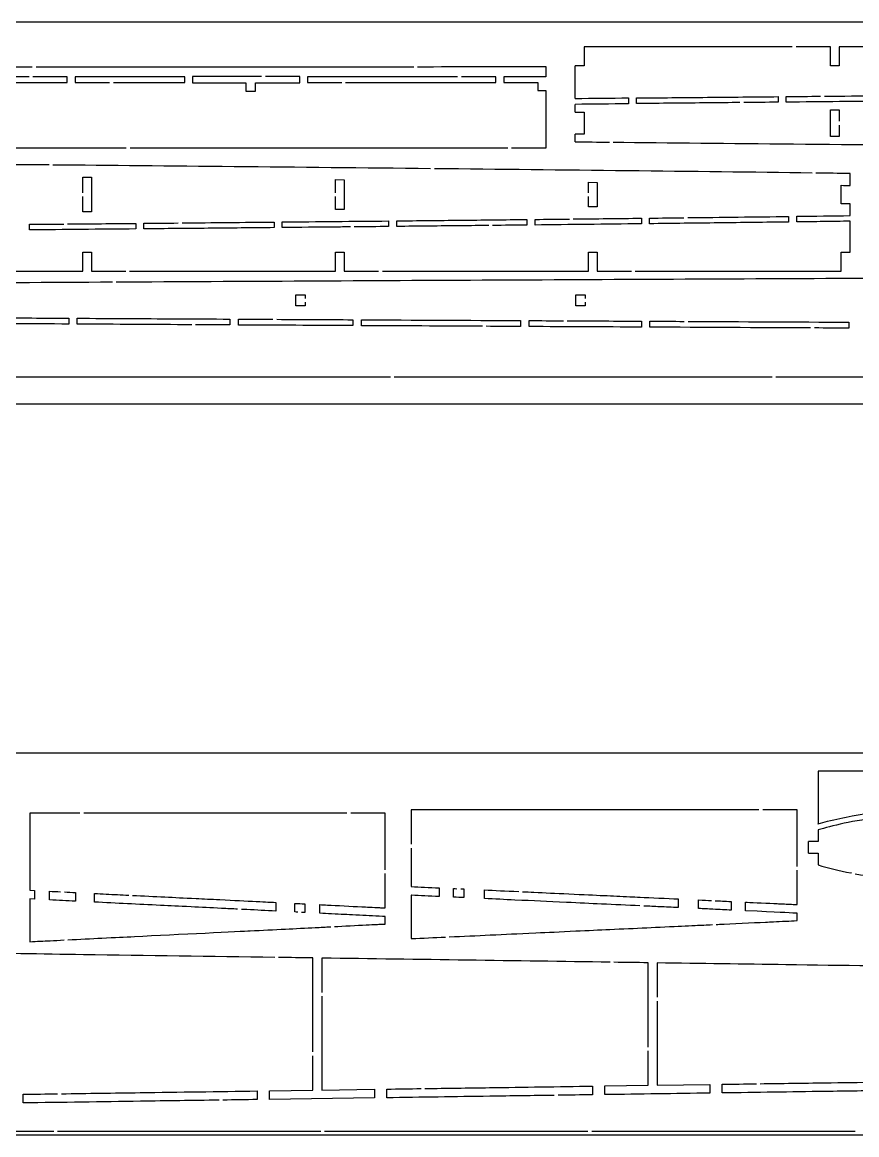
# Model space of a CAD drawing. Header units: millimetres. Extents: x -769 to 745, y -600 to 149.
# Drawn here: x -279.3 to -60.6, y -143 to 148.6 of the extents above; entities that cross this region are included whole.
import ezdxf

# ---------------------------------------------------------------- set-up
doc = ezdxf.new("R2010")
doc.units = ezdxf.units.MM
doc.header["$MEASUREMENT"] = 0
doc.layers.add('90X10', color=1, linetype='Continuous')

msp = doc.modelspace()

# ---------------------------------------------------------------- linework, layer by layer
for p, q in [((-77.51, 142.2), (-132.04, 142.2)), ((-132.04, 142.2), (-132.04, 137.2)), ((-67.51, 142.2), (-76.51, 142.2)), ((-67.51, 137.2), (-67.51, 142.2)), ((-11.25, 142.2), (-65.17, 142.2)), ((-65.17, 142.2), (-65.17, 137.2)), ((-132.04, 137.2), (-134.42, 137.2)), ((-134.42, 128.64), (-134.42, 137.2)), ((-65.17, 137.2), (-67.51, 137.2)), ((-267.51, 132.84), (-267.51, 134.32)), ((-265.39, 134.32), (-265.39, 132.84)), ((-236.67, 132.84), (-236.67, 134.32)), ((-234.67, 134.44), (-234.67, 132.72)), ((-206.55, 132.71), (-206.55, 134.43)), ((-204.55, 134.31), (-204.55, 132.83)), ((-155.21, 132.82), (-155.21, 134.31)), ((-142.05, 134.31), (-153.09, 134.31)), ((-153.09, 134.31), (-153.09, 132.82)), ((-142.05, 136.98), (-142.05, 134.31)), ((-220.67, 132.71), (-220.67, 130.58)), ((-218.16, 130.58), (-218.16, 132.71)), ((-218.16, 132.71), (-206.55, 132.71)), ((-153.09, 132.82), (-144.19, 132.82)), ((-144.19, 132.82), (-144.19, 130.7)), ((-220.67, 130.58), (-218.16, 130.58)), ((-144.19, 130.7), (-142.05, 130.7)), ((-142.05, 130.7), (-142.05, 115.58)), ((-120.4, 128.78), (-120.4, 127.23)), ((-118.31, 127.29), (-118.31, 128.76)), ((-81.21, 129.12), (-81.21, 127.65)), ((-79.09, 127.67), (-79.09, 129.14)), ((-134.42, 125.05), (-134.42, 127.09)), ((-67.47, 125.66), (-65.21, 125.68)), ((-67.47, 118.71), (-67.47, 125.66)), ((-65.21, 125.68), (-65.21, 122.68)), ((-132.04, 125.07), (-132.04, 119.29)), ((-65.21, 121.68), (-65.21, 118.69)), ((-134.42, 117.27), (-134.42, 119.31)), ((-65.21, 118.69), (-67.47, 118.71)), ((-252.05, 115.58), (-351.05, 115.58)), ((-152.05, 115.58), (-251.05, 115.58)), ((-142.05, 115.58), (-151.05, 115.58)), ((-263.42, 107.99), (-261.16, 107.97)), ((-263.42, 103.94), (-263.42, 107.99)), ((-261.16, 107.97), (-261.16, 98.91)), ((-62.3, 105.84), (-62.3, 108.96)), ((-197.16, 107.36), (-194.9, 107.34)), ((-197.16, 103.94), (-197.16, 107.36)), ((-194.9, 107.34), (-194.9, 99.54)), ((-130.9, 103.94), (-130.9, 106.67)), ((-130.9, 106.67), (-128.64, 106.64)), ((-128.64, 106.64), (-128.64, 100.24)), ((-64.68, 101.01), (-64.68, 105.87)), ((-263.42, 98.89), (-263.42, 102.94)), ((-197.16, 99.52), (-197.16, 102.94)), ((-130.9, 100.21), (-130.9, 102.94)), ((-194.9, 99.54), (-197.16, 99.52)), ((-128.64, 100.24), (-130.9, 100.21)), ((-62.3, 97.92), (-62.3, 101.05)), ((-261.16, 98.91), (-263.42, 98.89)), ((-211.16, 94.79), (-211.16, 96.26)), ((-183.28, 96.53), (-183.28, 95.06)), ((-181.16, 95.09), (-181.16, 96.55)), ((-147.02, 96.91), (-147.02, 95.44)), ((-144.9, 95.46), (-144.9, 96.93)), ((-117.02, 97.25), (-117.02, 95.77)), ((-114.9, 95.8), (-114.9, 97.27)), ((-78.45, 97.71), (-78.45, 96.24)), ((-76.32, 96.27), (-76.32, 97.74)), ((-62.3, 88.38), (-62.3, 96.45)), ((-277.42, 94.17), (-277.42, 95.64)), ((-249.54, 95.89), (-249.54, 94.43)), ((-247.42, 94.45), (-247.42, 95.91)), ((-213.28, 96.24), (-213.28, 94.77)), ((-263.42, 83.38), (-263.42, 88.38)), ((-263.42, 88.38), (-261.16, 88.38)), ((-261.16, 88.38), (-261.16, 83.38)), ((-197.16, 83.38), (-197.16, 88.38)), ((-197.16, 88.38), (-194.9, 88.38)), ((-194.9, 88.38), (-194.9, 83.38)), ((-130.9, 83.38), (-130.9, 88.38)), ((-130.9, 88.38), (-128.64, 88.38)), ((-128.64, 88.38), (-128.64, 83.38)), ((-64.68, 83.38), (-64.68, 88.38)), ((-64.68, 88.38), (-62.3, 88.38)), ((-317.9, 83.38), (-263.42, 83.38)), ((-261.16, 83.38), (-252.16, 83.38)), ((-251.16, 83.38), (-197.16, 83.38)), ((-194.9, 83.38), (-185.9, 83.38)), ((-184.9, 83.38), (-130.9, 83.38)), ((-128.64, 83.38), (-119.64, 83.38)), ((-118.64, 83.38), (-64.68, 83.38)), ((-207.58, 74.27), (-207.58, 77.15)), ((-207.58, 77.15), (-205.14, 77.15)), ((-205.14, 77.15), (-205.14, 76.21)), ((-134.2, 77.15), (-131.81, 77.15)), ((-134.2, 74.27), (-134.2, 77.15)), ((-131.81, 77.15), (-131.81, 76.21)), ((-205.14, 74.27), (-207.58, 74.27)), ((-205.14, 75.21), (-205.14, 74.27)), ((-131.81, 74.27), (-134.2, 74.27)), ((-131.81, 75.21), (-131.81, 74.27)), ((-267.12, 71.03), (-267.12, 69.49)), ((-264.89, 69.48), (-264.89, 71.02)), ((-224.85, 70.8), (-224.85, 69.26)), ((-222.59, 69.24), (-222.59, 70.79)), ((-192.69, 70.64), (-192.69, 69.08)), ((-190.42, 69.07), (-190.42, 70.63)), ((-148.7, 70.41), (-148.7, 68.85)), ((-146.47, 68.84), (-146.47, 70.4)), ((-117.03, 70.26), (-117.03, 68.69)), ((-114.8, 68.68), (-114.8, 70.25)), ((-62.68, 70), (-62.68, 68.43)), ((-281.79, 55.65), (-182.79, 55.65)), ((-181.79, 55.65), (-82.79, 55.65)), ((-81.79, 55.65), (-45.67, 55.65)), ((-70.72, -47.68), (-70.72, -61.58)), ((-26.56, -47.68), (-70.72, -47.68)), ((-86.23, -57.87), (-177.36, -57.87)), ((-177.36, -57.87), (-177.36, -66.87)), ((-76.23, -57.87), (-85.23, -57.87)), ((-76.23, -72.69), (-76.23, -57.87)), ((-277.34, -58.76), (-277.34, -78.93)), ((-264.19, -58.76), (-277.34, -58.76)), ((-194.19, -58.76), (-263.19, -58.76)), ((-184.19, -58.76), (-193.19, -58.76)), ((-184.19, -73.57), (-184.19, -58.76)), ((-70.72, -63.15), (-70.72, -66.18)), ((-70.72, -66.18), (-73.23, -66.18)), ((-73.23, -69.26), (-73.23, -66.18)), ((-177.36, -67.87), (-177.36, -77.97)), ((-73.23, -69.26), (-70.72, -69.26)), ((-70.72, -69.26), (-70.72, -72.29)), ((-184.19, -83.57), (-184.19, -74.57)), ((-76.23, -82.69), (-76.23, -73.69)), ((-170.03, -78.31), (-170.03, -80.58)), ((-166.27, -80.75), (-166.27, -78.49)), ((-163.53, -78.61), (-163.53, -80.88)), ((-277.34, -78.93), (-276.05, -79)), ((-276.05, -81.27), (-277.34, -81.2)), ((-277.34, -81.2), (-277.34, -92.43)), ((-276.05, -79), (-276.05, -81.27)), ((-272.12, -81.46), (-272.12, -79.2)), ((-265.35, -79.54), (-265.35, -81.8)), ((-260.38, -82.05), (-260.38, -79.78)), ((-177.36, -80.24), (-177.36, -91.63)), ((-158.16, -81.13), (-158.16, -78.86)), ((-107.42, -81.22), (-107.42, -83.49)), ((-102.03, -83.74), (-102.03, -81.47)), ((-212.86, -82.12), (-212.86, -84.39)), ((-207.87, -84.64), (-207.87, -82.37)), ((-205.27, -82.5), (-205.27, -84.77)), ((-201.34, -84.97), (-201.34, -82.7)), ((-93.51, -81.88), (-93.51, -84.15)), ((-89.75, -84.32), (-89.75, -82.06)), ((-184.19, -87.79), (-184.19, -85.84)), ((-76.23, -86.91), (-76.23, -84.95)), ((-203.12, -121.34), (-203.12, -96.69)), ((-200.8, -96.72), (-200.8, -105.72)), ((-115.25, -120.08), (-115.25, -97.95)), ((-112.93, -97.98), (-112.93, -106.98)), ((-200.8, -106.72), (-200.8, -131.31)), ((-112.93, -107.98), (-112.93, -130.05)), ((-203.12, -131.34), (-203.12, -122.34)), ((-115.25, -130.08), (-115.25, -121.08)), ((-200.8, -131.31), (-186.96, -131.11)), ((-186.96, -131.11), (-186.96, -133.38)), ((-183.76, -133.34), (-183.76, -131.06)), ((-129.85, -130.29), (-129.85, -132.56)), ((-126.65, -130.24), (-115.25, -130.08)), ((-126.65, -132.52), (-126.65, -130.24)), ((-112.93, -130.05), (-99.09, -129.85)), ((-99.09, -129.85), (-99.09, -132.12)), ((-95.9, -132.08), (-95.9, -129.8)), ((-279.04, -134.7), (-279.04, -132.43)), ((-217.71, -131.55), (-217.71, -133.82)), ((-214.52, -131.5), (-203.12, -131.34)), ((-214.52, -133.78), (-214.52, -131.5)), ((-186.96, -133.38), (-214.52, -133.78)), ((-340.04, -142.08), (-271.04, -142.08)), ((-270.04, -142.08), (-201.04, -142.08)), ((-200.04, -142.08), (-131.04, -142.08)), ((-130.04, -142.08), (-61.04, -142.08))]:
    msp.add_line(p, q)
for points, knots in [([(-375.67, 136.93), (-356.49, 136.94), (-336.18, 136.95), (-313.86, 136.95), (-301.46, 136.95), (-289.06, 136.96), (-276.67, 136.96)], [11.027357, 11.027357, 11.027357, 11.027357, 16.455669, 16.455669, 16.455669, 19.470943, 19.470943, 19.470943, 19.470943]), ([(-277.51, 134.33), (-278.83, 134.33), (-280.14, 134.33), (-281.46, 134.33), (-286.1, 134.33), (-290.73, 134.33), (-295.42, 134.33)], [1.005466, 1.005466, 1.005466, 1.005466, 1.399707, 1.399707, 1.399707, 2.791526, 2.791526, 2.791526, 2.791526]), ([(-236.67, 134.32), (-241.45, 134.32), (-246.24, 134.32), (-251.02, 134.32), (-255.81, 134.32), (-260.6, 134.32), (-265.39, 134.32)], [0.005999, 0.005999, 0.005999, 0.005999, 1.441738, 1.441738, 1.441738, 2.877513, 2.877513, 2.877513, 2.877513]), ([(-216.55, 134.44), (-217.9, 134.44), (-219.25, 134.44), (-220.61, 134.44), (-225.27, 134.44), (-229.94, 134.44), (-234.61, 134.44), (-234.63, 134.44), (-234.65, 134.44), (-234.67, 134.44)], [0.994001, 0.994001, 0.994001, 0.994001, 1.4, 1.4, 1.4, 2.8, 2.8, 2.8, 2.806001, 2.806001, 2.806001, 2.806001]), ([(-206.55, 134.43), (-206.57, 134.43), (-206.59, 134.43), (-206.61, 134.43), (-209.59, 134.43), (-212.57, 134.44), (-215.55, 134.44)], [-0.0059992, -0.0059992, -0.0059992, -0.0059992, 0, 0, 0, 0.8940009, 0.8940009, 0.8940009, 0.8940009]), ([(-165.21, 134.31), (-170.1, 134.31), (-174.99, 134.31), (-179.88, 134.31), (-188.1, 134.31), (-196.32, 134.31), (-204.55, 134.31)], [1.005999, 1.005999, 1.005999, 1.005999, 2.472873, 2.472873, 2.472873, 4.939746, 4.939746, 4.939746, 4.939746]), ([(-175.67, 136.97), (-164.48, 136.98), (-153.3, 136.98), (-142.11, 136.98), (-142.09, 136.98), (-142.07, 136.98), (-142.05, 136.98)], [27.658955, 27.658955, 27.658955, 27.658955, 30.379041, 30.379041, 30.379041, 30.383906, 30.383906, 30.383906, 30.383906]), ([(-281.53, 132.85), (-281.51, 132.85), (-281.49, 132.85), (-281.47, 132.85), (-276.81, 132.85), (-272.16, 132.84), (-267.51, 132.84)], [-0.006001, -0.006001, -0.006001, -0.006001, 0, 0, 0, 1.395366, 1.395366, 1.395366, 1.395366]), ([(-234.67, 132.72), (-234.65, 132.72), (-234.63, 132.72), (-234.61, 132.72), (-229.96, 132.72), (-225.31, 132.71), (-220.67, 132.71)], [-0.005999, -0.005999, -0.005999, -0.005999, 0, 0, 0, 1.394014, 1.394014, 1.394014, 1.394014]), ([(-194.55, 132.83), (-189.66, 132.83), (-184.77, 132.83), (-179.88, 132.83), (-171.66, 132.83), (-163.43, 132.83), (-155.21, 132.82)], [1.005985, 1.005985, 1.005985, 1.005985, 2.472682, 2.472682, 2.472682, 4.93937, 4.93937, 4.93937, 4.93937]), ([(-134.42, 128.64), (-134.42, 128.64), (-134.41, 128.64), (-134.4, 128.64), (-129.74, 128.69), (-125.07, 128.74), (-120.4, 128.78)], [-0.001933, -0.001933, -0.001933, -0.001933, 0, 0, 0, 1.400558, 1.400558, 1.400558, 1.400558]), ([(-118.31, 128.76), (-112.13, 128.82), (-105.93, 128.88), (-99.74, 128.94), (-93.57, 129), (-87.38, 129.06), (-81.21, 129.12)], [0.005941, 0.005941, 0.005941, 0.005941, 1.862105, 1.862105, 1.862105, 3.714021, 3.714021, 3.714021, 3.714021]), ([(-69.09, 129.23), (-67.9, 129.24), (-66.71, 129.25), (-65.52, 129.26), (-60.75, 129.31), (-55.97, 129.35), (-51.21, 129.39)], [1.107603, 1.107603, 1.107603, 1.107603, 1.465183, 1.465183, 1.465183, 2.895361, 2.895361, 2.895361, 2.895361]), ([(-120.4, 127.23), (-125.07, 127.19), (-129.74, 127.14), (-134.4, 127.09), (-134.41, 127.09), (-134.42, 127.09), (-134.42, 127.09)], [0.001894, 0.001894, 0.001894, 0.001894, 1.402411, 1.402411, 1.402411, 1.404305, 1.404305, 1.404305, 1.404305]), ([(-91.21, 127.56), (-93.95, 127.53), (-96.68, 127.51), (-99.41, 127.48), (-105.71, 127.42), (-112.02, 127.36), (-118.31, 127.29)], [1.046911, 1.046911, 1.046911, 1.046911, 1.866315, 1.866315, 1.866315, 3.754827, 3.754827, 3.754827, 3.754827]), ([(-134.42, 125.05), (-134.42, 125.05), (-134.41, 125.05), (-134.4, 125.05), (-133.62, 125.06), (-132.83, 125.07), (-132.04, 125.07)], [-39.1403335, -39.1403335, -39.1403335, -39.1403335, -39.1384082, -39.1384082, -39.1384082, -38.9031299, -38.9031299, -38.9031299, -38.9031299]), ([(-132.04, 119.29), (-132.83, 119.3), (-133.62, 119.3), (-134.4, 119.31), (-134.41, 119.31), (-134.42, 119.31), (-134.42, 119.31)], [-0.2510783, -0.2510783, -0.2510783, -0.2510783, -0.0148566, -0.0148566, -0.0148566, -0.0129239, -0.0129239, -0.0129239, -0.0129239]), ([(-134.42, 117.27), (-134.42, 117.27), (-134.41, 117.27), (-134.4, 117.27), (-131.46, 117.24), (-128.46, 117.21), (-125.42, 117.18)], [-0.0018937, -0.0018937, -0.0018937, -0.0018937, 0, 0, 0, 0.8835426, 0.8835426, 0.8835426, 0.8835426]), ([(-272.28, 111.2), (-275.84, 111.23), (-279.33, 111.26), (-282.74, 111.29), (-311.56, 111.55), (-341.37, 111.81), (-371.28, 112.06)], [19.611658, 19.611658, 19.611658, 19.611658, 20.741515, 20.741515, 20.741515, 30.282244, 30.282244, 30.282244, 30.282244]), ([(-62.3, 108.96), (-62.32, 108.96), (-62.34, 108.96), (-62.36, 108.96), (-65.3, 109), (-68.28, 109.04), (-71.3, 109.08)], [-0.0059201, -0.0059201, -0.0059201, -0.0059201, 0, 0, 0, 0.8838177, 0.8838177, 0.8838177, 0.8838177]), ([(-64.68, 105.87), (-63.91, 105.86), (-63.13, 105.85), (-62.36, 105.84), (-62.34, 105.84), (-62.32, 105.84), (-62.3, 105.84)], [-0.2449215, -0.2449215, -0.2449215, -0.2449215, -0.0128333, -0.0128333, -0.0128333, -0.0067535, -0.0067535, -0.0067535, -0.0067535]), ([(-62.3, 101.05), (-62.32, 101.04), (-62.34, 101.04), (-62.36, 101.04), (-63.13, 101.03), (-63.91, 101.02), (-64.68, 101.01)], [-42.1052779, -42.1052779, -42.1052779, -42.1052779, -42.0991109, -42.0991109, -42.0991109, -41.8636108, -41.8636108, -41.8636108, -41.8636108]), ([(-181.16, 96.55), (-175.71, 96.61), (-170.11, 96.67), (-164.59, 96.72), (-158.74, 96.79), (-152.88, 96.85), (-147.02, 96.91)], [0.116013, 0.116013, 0.116013, 0.116013, 1.744125, 1.744125, 1.744125, 3.472754, 3.472754, 3.472754, 3.472754]), ([(-76.32, 97.74), (-71.67, 97.8), (-67.01, 97.86), (-62.36, 97.92), (-62.34, 97.92), (-62.32, 97.92), (-62.3, 97.92)], [0.005923, 0.005923, 0.005923, 0.005923, 1.40243, 1.40243, 1.40243, 1.40835, 1.40835, 1.40835, 1.40835]), ([(-62.3, 96.45), (-62.32, 96.45), (-62.34, 96.45), (-62.36, 96.45), (-64.68, 96.42), (-67.01, 96.39), (-69.34, 96.36), (-71.67, 96.33), (-74, 96.3), (-76.32, 96.27)], [-0.006082, -0.006082, -0.006082, -0.006082, 0, 0, 0, 0.698398, 0.698398, 0.698398, 1.396097, 1.396097, 1.396097, 1.396097]), ([(-249.54, 94.43), (-254.26, 94.38), (-258.99, 94.34), (-263.71, 94.3), (-268.28, 94.25), (-272.85, 94.21), (-277.42, 94.17)], [0.062977, 0.062977, 0.062977, 0.062977, 1.479847, 1.479847, 1.479847, 2.850823, 2.850823, 2.850823, 2.850823]), ([(-213.28, 94.77), (-219.03, 94.71), (-224.78, 94.66), (-230.53, 94.6), (-236.16, 94.55), (-241.79, 94.5), (-247.42, 94.45)], [0.05759, 0.05759, 0.05759, 0.05759, 1.781631, 1.781631, 1.781631, 3.470186, 3.470186, 3.470186, 3.470186]), ([(-193.28, 94.96), (-194.67, 94.95), (-196.06, 94.94), (-197.45, 94.92), (-202.02, 94.88), (-206.59, 94.83), (-211.16, 94.79)], [1.052503, 1.052503, 1.052503, 1.052503, 1.469739, 1.469739, 1.469739, 2.840239, 2.840239, 2.840239, 2.840239]), ([(-157.02, 95.33), (-159.43, 95.31), (-161.83, 95.28), (-164.23, 95.26), (-169.87, 95.2), (-175.52, 95.14), (-181.16, 95.09)], [1.046452, 1.046452, 1.046452, 1.046452, 1.766684, 1.766684, 1.766684, 3.457756, 3.457756, 3.457756, 3.457756]), ([(-117.02, 95.77), (-121.73, 95.72), (-126.46, 95.66), (-131.17, 95.61), (-135.74, 95.56), (-140.33, 95.51), (-144.9, 95.46)], [0.043281, 0.043281, 0.043281, 0.043281, 1.458081, 1.458081, 1.458081, 2.830619, 2.830619, 2.830619, 2.830619]), ([(-78.45, 96.24), (-84.58, 96.16), (-90.68, 96.08), (-96.82, 96.01), (-102.85, 95.94), (-108.87, 95.87), (-114.9, 95.8)], [0.005924, 0.005924, 0.005924, 0.005924, 1.846779, 1.846779, 1.846779, 3.654558, 3.654558, 3.654558, 3.654558]), ([(-264.89, 71.02), (-256.24, 70.97), (-247.67, 70.93), (-239.05, 70.88), (-234.32, 70.86), (-229.59, 70.83), (-224.85, 70.8)], [22.094693, 22.094693, 22.094693, 22.094693, 24.687906, 24.687906, 24.687906, 26.108816, 26.108816, 26.108816, 26.108816]), ([(-70.72, -61.58), (-70.7, -61.57), (-70.68, -61.57), (-70.67, -61.56), (-69.85, -61.31), (-69.03, -61.08), (-68.24, -60.87), (-66.11, -60.31), (-63.91, -59.84), (-61.78, -59.45), (-59.04, -58.94), (-56.3, -58.56), (-53.55, -58.24)], [0.307355, 0.307355, 0.307355, 0.307355, 0.312601, 0.312601, 0.312601, 0.562622, 0.562622, 0.562622, 1.23803, 1.23803, 1.23803, 2.109133, 2.109133, 2.109133, 2.109133]), ([(-53.55, -59.76), (-61.81, -60.71), (-67.24, -62.04), (-70.69, -63.14), (-70.7, -63.15), (-70.71, -63.15), (-70.72, -63.15)], [3.1387251, 3.1387251, 3.1387251, 3.1387251, 3.5565486, 3.5565486, 3.5565486, 3.5576707, 3.5576707, 3.5576707, 3.5576707]), ([(-70.72, -72.29), (-70.71, -72.3), (-70.7, -72.3), (-70.69, -72.3), (-68.14, -73.12), (-65.18, -73.83), (-62.14, -74.4), (-62.09, -74.41), (-62.03, -74.42), (-61.98, -74.43)], [0.2949194, 0.2949194, 0.2949194, 0.2949194, 0.2974565, 0.2974565, 0.2974565, 0.9963915, 0.9963915, 0.9963915, 1.0082861, 1.0082861, 1.0082861, 1.0082861]), ([(-61, -74.61), (-53.62, -75.93), (-42.41, -77.12), (-20.85, -77.29), (-11.82, -77.37), (-2.06, -77.24), (7.87, -76.96)], [1.081361, 1.081361, 1.081361, 1.081361, 2.689127, 2.689127, 2.689127, 3.362429, 3.362429, 3.362429, 3.362429]), ([(-177.36, -77.97), (-177.34, -77.97), (-177.32, -77.97), (-177.3, -77.97), (-175.13, -78.07), (-172.66, -78.19), (-170.03, -78.31)], [0.2039992, 0.2039992, 0.2039992, 0.2039992, 0.2090919, 0.2090919, 0.2090919, 0.7887588, 0.7887588, 0.7887588, 0.7887588]), ([(-260.38, -79.78), (-259.35, -79.84), (-258.33, -79.89), (-257.34, -79.94), (-255.36, -80.03), (-253.37, -80.13), (-251.39, -80.23)], [0.4801998, 0.4801998, 0.4801998, 0.4801998, 0.7631193, 0.7631193, 0.7631193, 1.330457, 1.330457, 1.330457, 1.330457]), ([(-250.39, -80.28), (-247.57, -80.42), (-244.74, -80.55), (-241.91, -80.69), (-239.37, -80.82), (-237.01, -80.94), (-233.72, -81.1), (-231.79, -81.19), (-229.85, -81.29), (-227.54, -81.4), (-223.74, -81.59), (-220.69, -81.74), (-217.95, -81.88), (-215.21, -82.01), (-214.44, -82.05), (-212.86, -82.12)], [1.425795, 1.425795, 1.425795, 1.425795, 2.235985, 2.235985, 2.235985, 2.961582, 2.961582, 2.961582, 3.386782, 3.386782, 3.386782, 4.08642, 4.08642, 4.08642, 4.78699, 4.78699, 4.78699, 4.78699]), ([(-170.03, -80.58), (-172.66, -80.46), (-174.99, -80.35), (-177.29, -80.24), (-177.32, -80.24), (-177.34, -80.24), (-177.36, -80.24)], [0.0062899, 0.0062899, 0.0062899, 0.0062899, 0.7972899, 0.7972899, 0.7972899, 0.8044843, 0.8044843, 0.8044843, 0.8044843]), ([(-117.41, -83.02), (-120.77, -82.87), (-124.12, -82.71), (-127.47, -82.56), (-130.47, -82.42), (-133.23, -82.29), (-136.66, -82.13), (-141.7, -81.89), (-145.27, -81.73), (-150.19, -81.5), (-152.82, -81.38), (-155.47, -81.25), (-158.16, -81.13)], [1.155889, 1.155889, 1.155889, 1.155889, 2.149273, 2.149273, 2.149273, 3.039444, 3.039444, 3.039444, 4.347683, 4.347683, 4.347683, 5.04838, 5.04838, 5.04838, 5.04838]), ([(-148.17, -79.33), (-147.23, -79.37), (-146.24, -79.42), (-145.18, -79.47), (-142.28, -79.6), (-139.67, -79.72), (-136.08, -79.89), (-128.17, -80.26), (-124.83, -80.41), (-120.09, -80.63), (-119.08, -80.68), (-118.35, -80.71), (-117.34, -80.76), (-114.68, -80.88), (-110.2, -81.09), (-107.42, -81.22)], [1.583251, 1.583251, 1.583251, 1.583251, 1.806958, 1.806958, 1.806958, 2.417628, 2.417628, 2.417628, 3.766176, 3.766176, 3.766176, 4.05244, 4.05244, 4.05244, 4.805202, 4.805202, 4.805202, 4.805202]), ([(-222.84, -83.9), (-224.16, -83.84), (-225.6, -83.76), (-227.04, -83.69), (-229.98, -83.55), (-232.34, -83.43), (-235.04, -83.3), (-238.49, -83.13), (-240.3, -83.04), (-243.1, -82.9), (-248.86, -82.62), (-254.62, -82.34), (-260.38, -82.05)], [1.198567, 1.198567, 1.198567, 1.198567, 1.530859, 1.530859, 1.530859, 2.208382, 2.208382, 2.208382, 3.0772, 3.0772, 3.0772, 4.861472, 4.861472, 4.861472, 4.861472]), ([(-212.86, -84.39), (-215.38, -84.27), (-217.91, -84.15), (-220.44, -84.02), (-220.88, -84), (-221.35, -83.98), (-221.84, -83.95)], [0.2210803, 0.2210803, 0.2210803, 0.2210803, 0.9807765, 0.9807765, 0.9807765, 1.1123693, 1.1123693, 1.1123693, 1.1123693]), ([(-201.34, -82.7), (-200.65, -82.74), (-199.99, -82.77), (-199.3, -82.81), (-196.88, -82.93), (-193.06, -83.13), (-190.34, -83.27), (-189.69, -83.3), (-188.97, -83.34), (-188.3, -83.37), (-187.36, -83.42), (-186.36, -83.47), (-185.71, -83.5), (-185.3, -83.52), (-184.79, -83.54), (-184.25, -83.57), (-184.23, -83.57), (-184.21, -83.57), (-184.19, -83.57)], [0.006326, 0.006326, 0.006326, 0.006326, 0.214898, 0.214898, 0.214898, 0.943788, 0.943788, 0.943788, 1.117234, 1.117234, 1.117234, 1.35809, 1.35809, 1.35809, 1.51079, 1.51079, 1.51079, 1.516756, 1.516756, 1.516756, 1.516756]), ([(-107.42, -83.49), (-109.02, -83.41), (-110.69, -83.34), (-112.19, -83.27), (-113.6, -83.2), (-115.01, -83.13), (-116.42, -83.07)], [0.19453, 0.19453, 0.19453, 0.19453, 0.6392697, 0.6392697, 0.6392697, 1.0571899, 1.0571899, 1.0571899, 1.0571899]), ([(-93.51, -84.15), (-95, -84.08), (-96.43, -84.01), (-98.28, -83.92), (-99.51, -83.86), (-100.74, -83.8), (-102.03, -83.74)], [0.0062948, 0.0062948, 0.0062948, 0.0062948, 0.4535254, 0.4535254, 0.4535254, 0.7520085, 0.7520085, 0.7520085, 0.7520085]), ([(-89.75, -82.06), (-89.02, -82.09), (-84.9, -82.29), (-82.29, -82.41), (-82.02, -82.42), (-81.75, -82.43), (-81.49, -82.44), (-80.99, -82.47), (-80.5, -82.49), (-80.01, -82.51), (-78.77, -82.57), (-77.53, -82.63), (-76.29, -82.68), (-76.27, -82.68), (-76.25, -82.68), (-76.23, -82.69)], [0.0050314, 0.0050314, 0.0050314, 0.0050314, 0.1505722, 0.1505722, 0.1505722, 0.1655297, 0.1655297, 0.1655297, 0.1933644, 0.1933644, 0.1933644, 0.2631921, 0.2631921, 0.2631921, 0.2643722, 0.2643722, 0.2643722, 0.2643722]), ([(-76.23, -84.95), (-76.25, -84.95), (-76.27, -84.95), (-76.29, -84.95), (-79.09, -84.82), (-80.73, -84.75), (-89.75, -84.32)], [0.138341, 0.138341, 0.138341, 0.138341, 0.145135, 0.145135, 0.145135, 1.144179, 1.144179, 1.144179, 1.144179]), ([(-184.19, -85.84), (-184.21, -85.84), (-184.23, -85.84), (-184.25, -85.84), (-184.47, -85.83), (-184.68, -85.82), (-184.89, -85.81), (-186.15, -85.75), (-187.1, -85.7), (-188.36, -85.64), (-190.3, -85.54), (-193.55, -85.37), (-194.79, -85.31), (-196.13, -85.24), (-196.88, -85.2), (-198.25, -85.13), (-199.28, -85.08), (-200.28, -85.03), (-201.34, -84.97)], [0.132795, 0.132795, 0.132795, 0.132795, 0.13834, 0.13834, 0.13834, 0.20304, 0.20304, 0.20304, 0.598682, 0.598682, 0.598682, 1.208245, 1.208245, 1.208245, 1.871557, 1.871557, 1.871557, 2.368949, 2.368949, 2.368949, 2.368949]), ([(-97.44, -87.9), (-97.16, -87.89), (-96.88, -87.88), (-96.59, -87.86), (-93.55, -87.72), (-87.84, -87.45), (-84.53, -87.29), (-83.8, -87.26), (-83.12, -87.23), (-82.37, -87.19), (-81.33, -87.14), (-80.63, -87.11), (-79.04, -87.04), (-78.17, -87), (-77.24, -86.96), (-76.29, -86.91), (-76.27, -86.91), (-76.25, -86.91), (-76.23, -86.91)], [6.85375, 6.85375, 6.85375, 6.85375, 6.935586, 6.935586, 6.935586, 7.815436, 7.815436, 7.815436, 8.008973, 8.008973, 8.008973, 8.277626, 8.277626, 8.277626, 8.424478, 8.424478, 8.424478, 8.427413, 8.427413, 8.427413, 8.427413]), ([(-267.35, -91.93), (-264.35, -91.78), (-261.19, -91.62), (-258.45, -91.48), (-254.93, -91.31), (-252.49, -91.19), (-249.88, -91.06), (-238.61, -90.51), (-221.8, -89.68), (-219.56, -89.57), (-216.46, -89.41), (-213.36, -89.26), (-210.26, -89.11), (-207.95, -88.99), (-204.72, -88.83), (-202.56, -88.72), (-201.07, -88.64), (-199.77, -88.58), (-198.43, -88.51)], [1.110802, 1.110802, 1.110802, 1.110802, 1.878106, 1.878106, 1.878106, 2.866075, 2.866075, 2.866075, 7.137272, 7.137272, 7.137272, 13.05428, 13.05428, 13.05428, 17.479775, 17.479775, 17.479775, 20.513858, 20.513858, 20.513858, 20.513858]), ([(-197.44, -88.46), (-195.31, -88.35), (-191.54, -88.15), (-189.15, -88.03), (-188.06, -87.98), (-187.37, -87.94), (-186.18, -87.89), (-185.61, -87.86), (-185.54, -87.86), (-184.58, -87.81), (-184.47, -87.8), (-184.36, -87.8), (-184.25, -87.79), (-184.23, -87.79), (-184.21, -87.79), (-184.19, -87.79)], [21.254333, 21.254333, 21.254333, 21.254333, 25.615049, 25.615049, 25.615049, 27.599739, 27.599739, 27.599739, 28.54246, 28.54246, 28.54246, 28.648371, 28.648371, 28.648371, 28.665803, 28.665803, 28.665803, 28.665803]), ([(-167.37, -91.16), (-163.8, -91), (-160.22, -90.83), (-156.65, -90.66), (-152.46, -90.47), (-149.85, -90.35), (-144.68, -90.11), (-141.57, -89.96), (-138.44, -89.82), (-134.2, -89.62), (-131.11, -89.48), (-128.03, -89.33), (-125.31, -89.21), (-122.07, -89.05), (-118.83, -88.91), (-115.58, -88.76), (-112.86, -88.63), (-108.72, -88.43), (-106.48, -88.33), (-105.3, -88.27), (-104.09, -88.22), (-102.95, -88.16), (-101.36, -88.09), (-99.88, -88.02), (-98.44, -87.95)], [1.216179, 1.216179, 1.216179, 1.216179, 2.289017, 2.289017, 2.289017, 3.547233, 3.547233, 3.547233, 4.30238, 4.30238, 4.30238, 4.851289, 4.851289, 4.851289, 5.505994, 5.505994, 5.505994, 6.054955, 6.054955, 6.054955, 6.346597, 6.346597, 6.346597, 6.758053, 6.758053, 6.758053, 6.758053]), ([(-277.34, -92.43), (-277.32, -92.43), (-277.29, -92.43), (-277.27, -92.43), (-275.52, -92.34), (-273.7, -92.25), (-271.95, -92.16), (-270.82, -92.1), (-269.6, -92.04), (-268.35, -91.98)], [0.1910154, 0.1910154, 0.1910154, 0.1910154, 0.197037, 0.197037, 0.197037, 0.6993271, 0.6993271, 0.6993271, 1.0251221, 1.0251221, 1.0251221, 1.0251221]), ([(-177.36, -91.63), (-177.34, -91.63), (-177.32, -91.62), (-177.29, -91.62), (-174.32, -91.48), (-171.34, -91.35), (-168.37, -91.21)], [0.216177, 0.216177, 0.216177, 0.216177, 0.2224637, 0.2224637, 0.2224637, 1.1161789, 1.1161789, 1.1161789, 1.1161789]), ([(-213.12, -96.55), (-229.79, -96.31), (-246.55, -96.07), (-263.28, -95.83), (-274.2, -95.67), (-285.08, -95.51), (-296.01, -95.36), (-296.03, -95.36), (-296.05, -95.36), (-296.07, -95.36)], [53.693682, 53.693682, 53.693682, 53.693682, 58.358452, 58.358452, 58.358452, 61.400566, 61.400566, 61.400566, 61.406211, 61.406211, 61.406211, 61.406211]), ([(-203.12, -96.69), (-203.14, -96.69), (-203.16, -96.69), (-203.18, -96.69), (-206.16, -96.65), (-209.14, -96.6), (-212.12, -96.56)], [52.7604505, 52.7604505, 52.7604505, 52.7604505, 52.7659759, 52.7659759, 52.7659759, 53.6004425, 53.6004425, 53.6004425, 53.6004425]), ([(-125.25, -97.81), (-149.95, -97.45), (-175.23, -97.09), (-200.74, -96.73), (-200.76, -96.72), (-200.78, -96.72), (-200.8, -96.72)], [45.383871, 45.383871, 45.383871, 45.383871, 52.537844, 52.537844, 52.537844, 52.543533, 52.543533, 52.543533, 52.543533]), ([(-115.25, -97.95), (-115.27, -97.95), (-115.29, -97.95), (-115.31, -97.95), (-118.28, -97.91), (-121.26, -97.87), (-124.25, -97.82)], [44.415495, 44.415495, 44.415495, 44.415495, 44.4212414, 44.4212414, 44.4212414, 45.287315, 45.287315, 45.287315, 45.287315]), ([(-34.95, -99.1), (-49.68, -98.89), (-64.42, -98.68), (-79.15, -98.47), (-90.23, -98.31), (-101.49, -98.15), (-112.87, -97.99), (-112.89, -97.99), (-112.91, -97.98), (-112.93, -97.98)], [36.437978, 36.437978, 36.437978, 36.437978, 40.859149, 40.859149, 40.859149, 44.18386, 44.18386, 44.18386, 44.189784, 44.189784, 44.189784, 44.189784]), ([(-173.77, -130.92), (-168.12, -130.84), (-162.47, -130.76), (-156.82, -130.68), (-147.83, -130.55), (-138.83, -130.42), (-129.85, -130.29)], [1.005915, 1.005915, 1.005915, 1.005915, 2.700926, 2.700926, 2.700926, 5.39719, 5.39719, 5.39719, 5.39719]), ([(-85.9, -129.66), (-80.3, -129.58), (-74.64, -129.5), (-68.95, -129.42), (-59.96, -129.29), (-50.97, -129.16), (-41.98, -129.03)], [0.99727, 0.99727, 0.99727, 0.99727, 2.649162, 2.649162, 2.649162, 5.256118, 5.256118, 5.256118, 5.256118]), ([(-227.71, -133.97), (-234.59, -134.07), (-241.47, -134.16), (-248.34, -134.26), (-258.57, -134.41), (-268.81, -134.56), (-279.04, -134.7)], [1.005915, 1.005915, 1.005915, 1.005915, 3.069196, 3.069196, 3.069196, 6.139022, 6.139022, 6.139022, 6.139022]), ([(-269.04, -132.29), (-262.16, -132.19), (-255.28, -132.09), (-248.41, -131.99), (-238.18, -131.84), (-227.94, -131.7), (-217.71, -131.55)], [1.005914, 1.005914, 1.005914, 1.005914, 3.069214, 3.069214, 3.069214, 6.139024, 6.139024, 6.139024, 6.139024]), ([(-139.85, -132.71), (-145.5, -132.79), (-151.14, -132.87), (-156.79, -132.95), (-165.78, -133.08), (-174.77, -133.21), (-183.76, -133.34)], [1.005915, 1.005915, 1.005915, 1.005915, 2.700936, 2.700936, 2.700936, 5.398198, 5.398198, 5.398198, 5.398198]), ([(-99.09, -132.12), (-103.69, -132.19), (-108.28, -132.26), (-112.87, -132.32), (-117.47, -132.39), (-122.06, -132.45), (-126.65, -132.52)], [0.005915, 0.005915, 0.005915, 0.005915, 1.383963, 1.383963, 1.383963, 2.761961, 2.761961, 2.761961, 2.761961]), ([(-51.98, -131.45), (-57.63, -131.53), (-63.28, -131.61), (-68.93, -131.69), (-77.92, -131.82), (-86.91, -131.95), (-95.9, -132.08)], [1.005674, 1.005674, 1.005674, 1.005674, 2.700737, 2.700737, 2.700737, 5.397843, 5.397843, 5.397843, 5.397843])]:
    msp.add_open_spline(points, degree=3, knots=knots)
for points in [[(-267.51, 134.32), (-270.51, 134.32), (-273.51, 134.33), (-276.51, 134.33)], [(-275.67, 136.96), (-242.67, 136.97), (-209.67, 136.97), (-176.67, 136.97)], [(-155.21, 134.31), (-158.21, 134.31), (-161.21, 134.31), (-164.21, 134.31)], [(-265.39, 132.84), (-262.39, 132.84), (-259.39, 132.84), (-256.39, 132.84)], [(-255.39, 132.84), (-249.15, 132.84), (-242.91, 132.84), (-236.67, 132.84)], [(-204.55, 132.83), (-201.55, 132.83), (-198.55, 132.83), (-195.55, 132.83)], [(-79.09, 129.14), (-76.09, 129.17), (-73.09, 129.19), (-70.09, 129.22)], [(-81.21, 127.65), (-84.21, 127.62), (-87.21, 127.59), (-90.21, 127.57)], [(-51.21, 127.93), (-60.5, 127.84), (-69.8, 127.76), (-79.09, 127.67)], [(-124.42, 117.17), (-94.87, 116.87), (-60.97, 116.56), (-25.43, 116.25)], [(-172.29, 110.23), (-207.24, 110.59), (-241.64, 110.92), (-271.28, 111.19)], [(-72.3, 109.09), (-103.25, 109.49), (-137.51, 109.87), (-171.29, 110.22)], [(-211.16, 96.26), (-201.87, 96.35), (-192.57, 96.44), (-183.28, 96.53)], [(-144.9, 96.93), (-141.9, 96.97), (-138.9, 97), (-135.9, 97.03)], [(-134.9, 97.04), (-128.94, 97.11), (-122.98, 97.18), (-117.02, 97.25)], [(-114.9, 97.27), (-111.9, 97.3), (-108.9, 97.34), (-105.9, 97.38)], [(-104.9, 97.39), (-96.08, 97.49), (-87.25, 97.6), (-78.45, 97.71)], [(-277.42, 95.64), (-274.42, 95.67), (-271.42, 95.69), (-268.42, 95.72)], [(-267.42, 95.73), (-261.46, 95.78), (-255.5, 95.84), (-249.54, 95.89)], [(-247.42, 95.91), (-244.42, 95.94), (-241.42, 95.97), (-238.42, 96)], [(-237.42, 96.01), (-229.37, 96.08), (-221.32, 96.16), (-213.28, 96.24)], [(-183.28, 95.06), (-186.28, 95.03), (-189.28, 95), (-192.28, 94.97)], [(-147.02, 95.44), (-150.02, 95.41), (-153.02, 95.38), (-156.02, 95.34)], [(-255.67, 80.46), (-288.8, 80.28), (-321.97, 80.09), (-354.67, 79.9)], [(-155.67, 80.98), (-188.3, 80.82), (-221.47, 80.64), (-254.67, 80.46)], [(-56.67, 81.46), (-88.71, 81.31), (-121.9, 81.15), (-155.67, 80.98)], [(-286.56, 71.14), (-280.04, 71.1), (-273.56, 71.07), (-267.12, 71.03)], [(-222.59, 70.79), (-219.59, 70.78), (-216.59, 70.76), (-213.59, 70.75)], [(-212.59, 70.74), (-205.96, 70.71), (-199.33, 70.67), (-192.69, 70.64)], [(-190.42, 70.63), (-176.53, 70.55), (-162.61, 70.48), (-148.7, 70.41)], [(-146.47, 70.4), (-143.47, 70.39), (-140.47, 70.37), (-137.47, 70.36)], [(-136.47, 70.35), (-129.99, 70.32), (-123.51, 70.29), (-117.03, 70.26)], [(-114.8, 70.25), (-111.8, 70.23), (-108.8, 70.22), (-105.8, 70.2)], [(-104.8, 70.2), (-90.73, 70.13), (-76.68, 70.06), (-62.68, 70)], [(-267.12, 69.49), (-276.93, 69.55), (-286.74, 69.6), (-296.56, 69.66)], [(-234.85, 69.31), (-244.86, 69.37), (-254.88, 69.42), (-264.89, 69.48)], [(-224.85, 69.26), (-227.85, 69.27), (-230.85, 69.29), (-233.85, 69.31)], [(-192.69, 69.08), (-202.65, 69.14), (-212.62, 69.19), (-222.59, 69.24)], [(-158.7, 68.91), (-169.27, 68.96), (-179.85, 69.02), (-190.42, 69.07)], [(-148.7, 68.85), (-151.7, 68.87), (-154.7, 68.89), (-157.7, 68.9)], [(-117.03, 68.69), (-126.85, 68.74), (-136.66, 68.79), (-146.47, 68.84)], [(-72.68, 68.47), (-86.72, 68.54), (-100.76, 68.61), (-114.8, 68.68)], [(-62.68, 68.43), (-65.68, 68.44), (-68.68, 68.45), (-71.68, 68.47)], [(-166.27, -78.49), (-165.96, -78.5), (-165.67, -78.51), (-165.38, -78.53)], [(-164.38, -78.57), (-164.1, -78.59), (-163.82, -78.6), (-163.53, -78.61)], [(-272.12, -79.2), (-271.18, -79.24), (-270.22, -79.29), (-269.25, -79.34)], [(-265.35, -81.8), (-267.55, -81.69), (-269.85, -81.58), (-272.12, -81.46)], [(-268.25, -79.39), (-267.28, -79.44), (-266.3, -79.49), (-265.35, -79.54)], [(-163.53, -80.88), (-164.45, -80.84), (-165.33, -80.8), (-166.27, -80.75)], [(-158.16, -78.86), (-155.47, -78.99), (-152.72, -79.12), (-149.17, -79.28)], [(-102.03, -81.47), (-100.76, -81.53), (-99.74, -81.58), (-98.66, -81.63)], [(-207.87, -82.37), (-207.01, -82.41), (-206.12, -82.46), (-205.27, -82.5)], [(-97.66, -81.68), (-96.53, -81.73), (-95.24, -81.8), (-93.51, -81.88)], [(-207.07, -84.68), (-207.34, -84.67), (-207.61, -84.65), (-207.87, -84.64)], [(-205.27, -84.77), (-205.53, -84.76), (-205.8, -84.75), (-206.07, -84.73)], [(-183.76, -131.06), (-180.76, -131.02), (-177.76, -130.98), (-174.76, -130.93)], [(-95.9, -129.8), (-92.92, -129.76), (-89.92, -129.72), (-86.9, -129.67)], [(-279.04, -132.43), (-276.04, -132.39), (-273.04, -132.34), (-270.04, -132.3)], [(-217.71, -133.82), (-220.71, -133.87), (-223.71, -133.91), (-226.71, -133.95)], [(-129.85, -132.56), (-132.85, -132.61), (-135.85, -132.65), (-138.85, -132.69)]]:
    msp.add_open_spline(points, degree=3)
at = {"layer": '90X10', "color": 1, "linetype": 'Continuous'}
for points in [[(-491.79, 48.62), (408.21, 48.62), (408.21, 148.62), (-491.79, 148.62)], [(-490.04, -143.04), (409.96, -143.04), (409.96, -43.04), (-490.04, -43.04)]]:
    msp.add_lwpolyline(points, close=True, dxfattribs=at)

doc.saveas('drawing.dxf')
